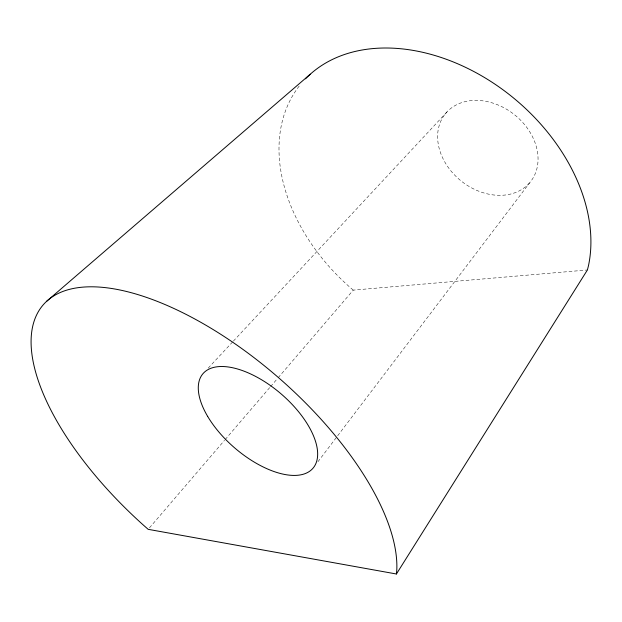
<?xml version="1.0" encoding="UTF-8"?>
<svg xmlns="http://www.w3.org/2000/svg" width="622" height="622" viewBox="0 0 622 622"><rect width="100%" height="100%" fill="white"/><g stroke="black" fill="none" stroke-linecap="round" stroke-linejoin="round"><path stroke-width="0.47" stroke-dasharray="3.11 2.33" d="M317.935 461.757L530.449 181.787A54.472 42.529 38.3 0 0 489.514 102.132A54.472 42.529 38.3 0 0 443.525 159.675A54.472 42.529 38.3 0 0 530.449 181.787M149.459 527.868L224.55 440.283M225.18 439.544L269.979 387.281M270.609 386.55L277.552 378.448M278.182 377.717L353.265 290.124L587.409 269.971M208.214 368.107L232.706 341.836M233.367 341.12L447.809 111.058M353.265 290.124L349.642 287.022A174.308 125.123 39.9 0 1 300.488 84.46"/><path stroke-width="0.93" d="M396.424 573.997L396.789 569.985A226.773 99.994 41.2 0 0 241.554 348.406A226.773 99.994 41.2 0 0 37.856 312.532A226.773 99.994 41.2 0 0 143.729 525.411L148.199 529.338L396.424 573.997L587.409 269.971L588.482 265.68A174.308 125.123 39.9 0 0 493.37 83.107A174.308 125.123 39.9 0 0 305.472 78.838M46.743 301.203L310.261 74.22M207.655 416.382A72.533 35.617 40.7 0 0 310.977 470.224A72.533 35.617 40.7 0 0 255.331 376.271A72.533 35.617 40.7 0 0 207.655 416.382"/></g></svg>
